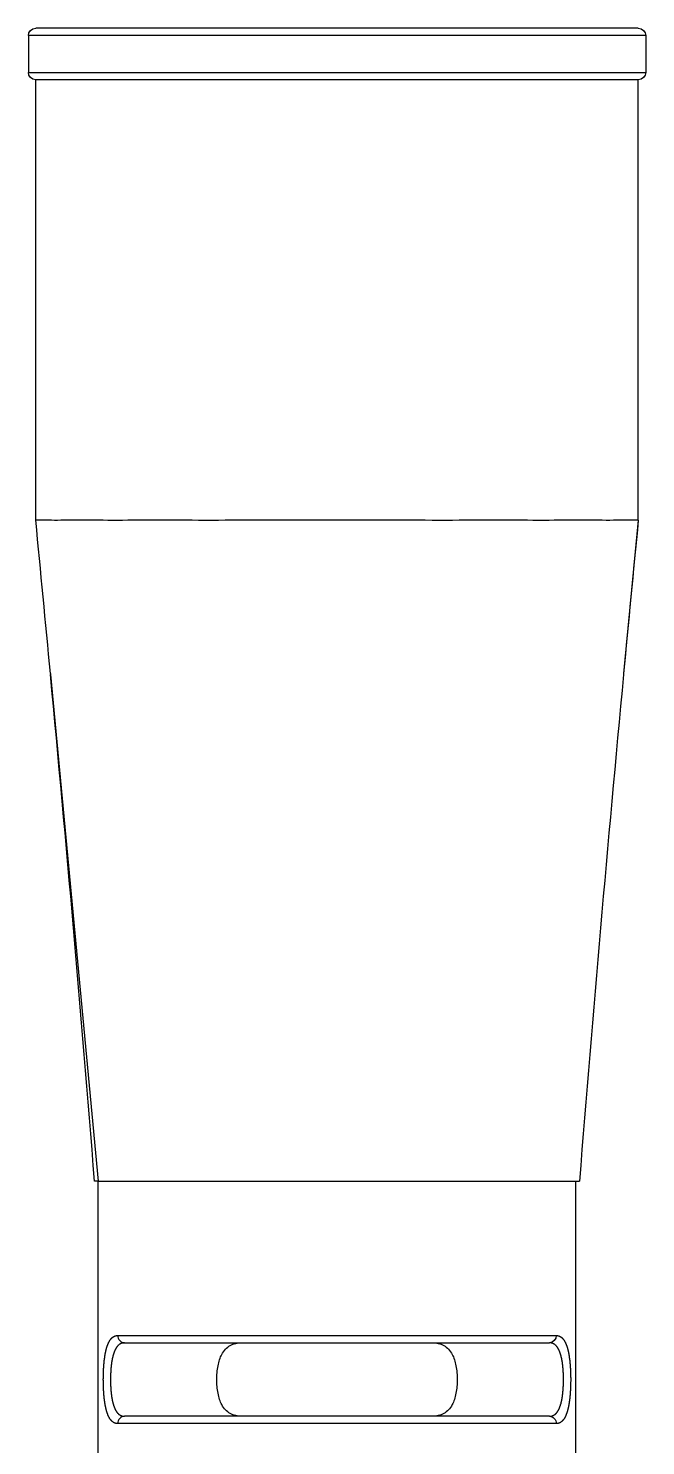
# Model space of a CAD drawing. Header units: millimetres. Extents: x 4900 to 5740, y 840 to 1434.
# Drawn here: x 5602.18 to 5610.58, y 1272.19 to 1291.49 of the extents above; entities that cross this region are included whole.
import ezdxf

# ---------------------------------------------------------------- set-up
doc = ezdxf.new("R2010")
doc.units = ezdxf.units.MM

msp = doc.modelspace()

# ---------------------------------------------------------------- linework, layer by layer
at = {"extrusion": (-1, -2.22045e-16, 2.96604e-13)}
for p, q in [((5610.58, 1291.392), (5602.18, 1291.392)), ((5602.18, 1291.392), (5602.18, 1290.892)), ((5610.48, 1291.492), (5602.28, 1291.492)), ((5610.58, 1291.392), (5610.58, 1290.892)), ((5602.18, 1290.892), (5610.58, 1290.892)), ((5610.48, 1290.792), (5602.28, 1290.792)), ((5602.28, 1284.792), (5602.28, 1290.792)), ((5610.48, 1284.792), (5610.48, 1290.792)), ((5608.778, 1284.793), (5608.778, 1284.794)), ((5610.476, 1284.792), (5610.28, 1282.707)), ((5602.479, 1282.707), (5602.48, 1282.691)), ((5602.48, 1282.691), (5603.128, 1275.792)), ((5610.28, 1282.707), (5610.279, 1282.691)), ((5603.13, 1270.092), (5603.13, 1275.792)), ((5609.63, 1270.092), (5609.63, 1275.792)), ((5603.396, 1273.692), (5609.363, 1273.692)), ((5603.488, 1273.592), (5609.271, 1273.592)), ((5609.363, 1272.492), (5603.396, 1272.492)), ((5609.271, 1272.592), (5603.488, 1272.592))]:
    msp.add_line(p, q, dxfattribs=at)
at = {"extrusion": (-5.04871e-29, -2.22045e-16, -1)}
for centre, start, end in [((-5602.28, 1291.392), 0, 90), ((-5610.48, 1290.892), 180, 270)]:
    msp.add_arc(centre, 0.1, start, end, dxfattribs=at)
at = {"extrusion": (-1.00974e-28, -2.22045e-16, -1)}
for centre, start, end in [((-5610.48, 1291.392), 90, 180), ((-5602.28, 1290.892), 270, 0)]:
    msp.add_arc(centre, 0.1, start, end, dxfattribs=at)
for centre, start_param, end_param in [((5603.488, 1273.692), 1.570798, 3.141595), ((5603.488, 1272.492), 0, 1.570797)]:
    msp.add_ellipse(centre, major_axis=(0, 0.1), ratio=0.917894, start_param=start_param, end_param=end_param)
at = {"extrusion": (2.95221e-29, -2.22045e-16, -1)}
msp.add_ellipse((5609.271, 1273.692), major_axis=(0, -0.1), ratio=0.917894, start_param=4.712415, end_param=6.283207, dxfattribs=at)
at = {"extrusion": (-4.33647e-29, -2.22045e-16, -1)}
msp.add_ellipse((5609.271, 1272.492), major_axis=(0, -0.1), ratio=0.917894, start_param=3.141588, end_param=4.712388, dxfattribs=at)
for points, knots in [([(5610.476, 1284.792), (5610.463, 1284.792), (5610.415, 1284.795), (5610.251, 1284.794), (5610.136, 1284.791), (5609.891, 1284.793), (5609.78, 1284.794), (5609.497, 1284.794), (5609.318, 1284.791), (5608.924, 1284.792), (5608.71, 1284.794), (5608.254, 1284.794), (5608.015, 1284.791), (5607.517, 1284.792), (5607.26, 1284.794), (5606.735, 1284.794), (5606.471, 1284.792), (5605.945, 1284.792), (5605.683, 1284.794), (5605.167, 1284.794), (5604.916, 1284.792), (5604.434, 1284.791), (5604.206, 1284.794), (5603.774, 1284.794), (5603.574, 1284.792), (5603.211, 1284.791), (5603.049, 1284.794), (5602.798, 1284.794), (5602.702, 1284.793), (5602.496, 1284.791), (5602.406, 1284.794), (5602.302, 1284.795), (5602.279, 1284.793), (5602.28, 1284.792)], [0.00003, 0.00003, 0.00003, 0.00003, 0.092647, 0.092647, 0.18485, 0.18485, 0.246164, 0.246164, 0.324778, 0.324778, 0.403631, 0.403631, 0.481927, 0.481927, 0.560615, 0.560615, 0.638713, 0.638713, 0.716852, 0.716852, 0.795495, 0.795495, 0.873841, 0.873841, 0.952644, 0.952644, 1.031314, 1.031314, 1.092593, 1.092593, 1.184825, 1.184825, 1.260436, 1.260436, 1.260436, 1.260436]), ([(5603.128, 1275.792), (5603.197, 1275.792), (5603.337, 1275.792), (5603.759, 1275.792), (5604.033, 1275.792), (5604.693, 1275.792), (5605.09, 1275.792), (5605.912, 1275.792), (5606.348, 1275.792), (5607.2, 1275.792), (5607.611, 1275.792), (5608.369, 1275.792), (5608.692, 1275.792), (5609.237, 1275.792), (5609.423, 1275.792), (5609.609, 1275.792), (5609.656, 1275.792), (5609.677, 1275.792), (5609.679, 1275.792), (5609.679, 1275.792)], [0.000001, 0.000001, 0.000001, 0.000001, 0.119331, 0.119331, 0.24884, 0.24884, 0.420521, 0.420521, 0.644276, 0.644276, 0.93858, 0.93858, 1.330765, 1.330765, 1.861707, 1.861707, 2.245085, 2.245085, 2.349757, 2.349757, 2.349757, 2.349757]), ([(5609.363, 1273.692), (5609.364, 1273.692), (5609.367, 1273.692), (5609.372, 1273.691), (5609.376, 1273.691), (5609.381, 1273.69), (5609.385, 1273.689), (5609.389, 1273.688), (5609.394, 1273.687), (5609.398, 1273.686), (5609.402, 1273.685), (5609.406, 1273.683), (5609.41, 1273.681), (5609.414, 1273.679), (5609.418, 1273.677), (5609.422, 1273.675), (5609.425, 1273.672), (5609.429, 1273.67), (5609.433, 1273.667), (5609.436, 1273.664), (5609.44, 1273.661), (5609.443, 1273.658), (5609.447, 1273.654), (5609.45, 1273.651), (5609.453, 1273.647), (5609.457, 1273.643), (5609.46, 1273.639), (5609.463, 1273.635), (5609.466, 1273.631), (5609.469, 1273.626), (5609.472, 1273.622), (5609.475, 1273.617), (5609.478, 1273.612), (5609.48, 1273.607), (5609.483, 1273.602), (5609.486, 1273.597), (5609.488, 1273.592), (5609.491, 1273.586), (5609.493, 1273.581), (5609.496, 1273.575), (5609.498, 1273.569), (5609.5, 1273.563), (5609.503, 1273.557), (5609.505, 1273.551), (5609.507, 1273.545), (5609.509, 1273.538), (5609.511, 1273.532), (5609.513, 1273.525), (5609.515, 1273.518), (5609.517, 1273.511), (5609.519, 1273.504), (5609.521, 1273.497), (5609.523, 1273.49), (5609.524, 1273.483), (5609.526, 1273.476), (5609.528, 1273.468), (5609.529, 1273.461), (5609.531, 1273.453), (5609.532, 1273.445), (5609.534, 1273.437), (5609.535, 1273.429), (5609.536, 1273.421), (5609.538, 1273.413), (5609.539, 1273.405), (5609.54, 1273.397), (5609.541, 1273.389), (5609.543, 1273.38), (5609.544, 1273.372), (5609.545, 1273.363), (5609.546, 1273.355), (5609.547, 1273.346), (5609.548, 1273.337), (5609.549, 1273.329), (5609.549, 1273.32), (5609.55, 1273.311), (5609.551, 1273.302), (5609.552, 1273.293), (5609.553, 1273.284), (5609.553, 1273.275), (5609.554, 1273.266), (5609.554, 1273.256), (5609.555, 1273.247), (5609.556, 1273.238), (5609.556, 1273.229), (5609.557, 1273.219), (5609.557, 1273.21), (5609.557, 1273.201), (5609.558, 1273.191), (5609.558, 1273.182), (5609.558, 1273.172), (5609.559, 1273.163), (5609.559, 1273.153), (5609.559, 1273.144), (5609.559, 1273.134), (5609.559, 1273.125), (5609.56, 1273.115), (5609.56, 1273.106), (5609.56, 1273.096), (5609.56, 1273.087), (5609.56, 1273.077), (5609.56, 1273.068), (5609.559, 1273.058), (5609.559, 1273.049), (5609.559, 1273.039), (5609.559, 1273.03), (5609.559, 1273.02), (5609.558, 1273.011), (5609.558, 1273.001), (5609.558, 1272.992), (5609.557, 1272.982), (5609.557, 1272.973), (5609.557, 1272.964), (5609.556, 1272.954), (5609.556, 1272.945), (5609.555, 1272.936), (5609.554, 1272.927), (5609.554, 1272.917), (5609.553, 1272.908), (5609.553, 1272.899), (5609.552, 1272.89), (5609.551, 1272.881), (5609.55, 1272.872), (5609.549, 1272.863), (5609.549, 1272.855), (5609.548, 1272.846), (5609.547, 1272.837), (5609.546, 1272.828), (5609.545, 1272.82), (5609.544, 1272.811), (5609.543, 1272.803), (5609.541, 1272.794), (5609.54, 1272.786), (5609.539, 1272.778), (5609.538, 1272.77), (5609.536, 1272.762), (5609.535, 1272.754), (5609.534, 1272.746), (5609.532, 1272.738), (5609.531, 1272.73), (5609.529, 1272.723), (5609.528, 1272.715), (5609.526, 1272.708), (5609.524, 1272.7), (5609.523, 1272.693), (5609.521, 1272.686), (5609.519, 1272.679), (5609.517, 1272.672), (5609.515, 1272.665), (5609.513, 1272.658), (5609.511, 1272.652), (5609.509, 1272.645), (5609.507, 1272.639), (5609.505, 1272.632), (5609.503, 1272.626), (5609.5, 1272.62), (5609.498, 1272.614), (5609.496, 1272.608), (5609.493, 1272.602), (5609.491, 1272.597), (5609.488, 1272.591), (5609.486, 1272.586), (5609.483, 1272.581), (5609.48, 1272.576), (5609.478, 1272.571), (5609.475, 1272.566), (5609.472, 1272.561), (5609.469, 1272.557), (5609.466, 1272.552), (5609.463, 1272.548), (5609.46, 1272.544), (5609.457, 1272.54), (5609.453, 1272.536), (5609.45, 1272.532), (5609.447, 1272.529), (5609.443, 1272.526), (5609.44, 1272.522), (5609.436, 1272.519), (5609.433, 1272.516), (5609.429, 1272.514), (5609.425, 1272.511), (5609.422, 1272.508), (5609.418, 1272.506), (5609.414, 1272.504), (5609.41, 1272.502), (5609.406, 1272.5), (5609.402, 1272.499), (5609.398, 1272.497), (5609.394, 1272.496), (5609.389, 1272.495), (5609.385, 1272.494), (5609.381, 1272.493), (5609.376, 1272.492), (5609.372, 1272.492), (5609.367, 1272.492), (5609.364, 1272.492), (5609.363, 1272.492)], [0, 0, 0, 0, 0.0051813, 0.0103627, 0.015544, 0.0207254, 0.0259067, 0.0310881, 0.0362694, 0.0414508, 0.0466321, 0.0518135, 0.0569948, 0.0621762, 0.0673575, 0.0725389, 0.0777202, 0.0829016, 0.0880829, 0.0932642, 0.0984456, 0.1036269, 0.1088083, 0.1139896, 0.119171, 0.1243523, 0.1295337, 0.134715, 0.1398964, 0.1450777, 0.1502591, 0.1554404, 0.1606218, 0.1658031, 0.1709845, 0.1761658, 0.1813472, 0.1865285, 0.1917098, 0.1968912, 0.2020725, 0.2072539, 0.2124352, 0.2176166, 0.2227979, 0.2279793, 0.2331606, 0.238342, 0.2435233, 0.2487047, 0.253886, 0.2590674, 0.2642487, 0.2694301, 0.2746114, 0.2797927, 0.2849741, 0.2901554, 0.2953368, 0.3005181, 0.3056995, 0.3108808, 0.3160622, 0.3212435, 0.3264249, 0.3316062, 0.3367876, 0.3419689, 0.3471503, 0.3523316, 0.357513, 0.3626943, 0.3678756, 0.373057, 0.3782383, 0.3834197, 0.388601, 0.3937824, 0.3989637, 0.4041451, 0.4093264, 0.4145078, 0.4196891, 0.4248705, 0.4300518, 0.4352332, 0.4404145, 0.4455959, 0.4507772, 0.4559585, 0.4611399, 0.4663212, 0.4715026, 0.4766839, 0.4818653, 0.4870466, 0.492228, 0.4974093, 0.5025907, 0.507772, 0.5129534, 0.5181347, 0.5233161, 0.5284974, 0.5336788, 0.5388601, 0.5440415, 0.5492228, 0.5544041, 0.5595855, 0.5647668, 0.5699482, 0.5751295, 0.5803109, 0.5854922, 0.5906736, 0.5958549, 0.6010363, 0.6062176, 0.611399, 0.6165803, 0.6217617, 0.626943, 0.6321244, 0.6373057, 0.642487, 0.6476684, 0.6528497, 0.6580311, 0.6632124, 0.6683938, 0.6735751, 0.6787565, 0.6839378, 0.6891192, 0.6943005, 0.6994819, 0.7046632, 0.7098446, 0.7150259, 0.7202073, 0.7253886, 0.7305699, 0.7357513, 0.7409326, 0.746114, 0.7512953, 0.7564767, 0.761658, 0.7668394, 0.7720207, 0.7772021, 0.7823834, 0.7875648, 0.7927461, 0.7979275, 0.8031088, 0.8082902, 0.8134715, 0.8186528, 0.8238342, 0.8290155, 0.8341969, 0.8393782, 0.8445596, 0.8497409, 0.8549223, 0.8601036, 0.865285, 0.8704663, 0.8756477, 0.880829, 0.8860104, 0.8911917, 0.8963731, 0.9015544, 0.9067358, 0.9119171, 0.9170984, 0.9222798, 0.9274611, 0.9326425, 0.9378238, 0.9430052, 0.9481865, 0.9533679, 0.9585492, 0.9637306, 0.9689119, 0.9740933, 0.9792746, 0.984456, 0.9896373, 0.9948187, 1, 1, 1, 1]), ([(5603.488, 1273.592), (5603.487, 1273.592), (5603.484, 1273.592), (5603.479, 1273.591), (5603.474, 1273.591), (5603.47, 1273.59), (5603.466, 1273.59), (5603.461, 1273.589), (5603.457, 1273.588), (5603.453, 1273.587), (5603.449, 1273.585), (5603.445, 1273.584), (5603.441, 1273.582), (5603.437, 1273.58), (5603.433, 1273.578), (5603.429, 1273.576), (5603.425, 1273.574), (5603.422, 1273.572), (5603.418, 1273.569), (5603.414, 1273.567), (5603.411, 1273.564), (5603.407, 1273.561), (5603.404, 1273.558), (5603.401, 1273.555), (5603.397, 1273.552), (5603.394, 1273.548), (5603.391, 1273.545), (5603.388, 1273.541), (5603.385, 1273.537), (5603.382, 1273.533), (5603.379, 1273.529), (5603.376, 1273.525), (5603.374, 1273.521), (5603.371, 1273.516), (5603.368, 1273.512), (5603.366, 1273.507), (5603.363, 1273.502), (5603.361, 1273.497), (5603.358, 1273.492), (5603.356, 1273.487), (5603.354, 1273.482), (5603.351, 1273.477), (5603.349, 1273.471), (5603.347, 1273.466), (5603.345, 1273.46), (5603.343, 1273.454), (5603.341, 1273.448), (5603.339, 1273.442), (5603.337, 1273.436), (5603.335, 1273.43), (5603.333, 1273.424), (5603.332, 1273.418), (5603.33, 1273.411), (5603.328, 1273.405), (5603.327, 1273.398), (5603.325, 1273.391), (5603.324, 1273.385), (5603.322, 1273.378), (5603.321, 1273.371), (5603.319, 1273.364), (5603.318, 1273.357), (5603.317, 1273.349), (5603.315, 1273.342), (5603.314, 1273.335), (5603.313, 1273.327), (5603.312, 1273.32), (5603.311, 1273.312), (5603.31, 1273.305), (5603.309, 1273.297), (5603.308, 1273.289), (5603.307, 1273.282), (5603.306, 1273.274), (5603.306, 1273.266), (5603.305, 1273.258), (5603.304, 1273.25), (5603.303, 1273.242), (5603.303, 1273.234), (5603.302, 1273.226), (5603.301, 1273.217), (5603.301, 1273.209), (5603.3, 1273.201), (5603.3, 1273.193), (5603.3, 1273.184), (5603.299, 1273.176), (5603.299, 1273.168), (5603.299, 1273.159), (5603.298, 1273.151), (5603.298, 1273.142), (5603.298, 1273.134), (5603.298, 1273.125), (5603.297, 1273.117), (5603.297, 1273.109), (5603.297, 1273.1), (5603.297, 1273.094), (5603.297, 1273.092)], [0, 0, 0, 0, 0.0108696, 0.0217391, 0.0326087, 0.0434783, 0.0543478, 0.0652174, 0.076087, 0.0869565, 0.0978261, 0.1086957, 0.1195652, 0.1304348, 0.1413043, 0.1521739, 0.1630435, 0.173913, 0.1847826, 0.1956522, 0.2065217, 0.2173913, 0.2282609, 0.2391304, 0.25, 0.2608696, 0.2717391, 0.2826087, 0.2934783, 0.3043478, 0.3152174, 0.326087, 0.3369565, 0.3478261, 0.3586957, 0.3695652, 0.3804348, 0.3913043, 0.4021739, 0.4130435, 0.423913, 0.4347826, 0.4456522, 0.4565217, 0.4673913, 0.4782609, 0.4891304, 0.5, 0.5108696, 0.5217391, 0.5326087, 0.5434783, 0.5543478, 0.5652174, 0.576087, 0.5869565, 0.5978261, 0.6086957, 0.6195652, 0.6304348, 0.6413043, 0.6521739, 0.6630435, 0.673913, 0.6847826, 0.6956522, 0.7065217, 0.7173913, 0.7282609, 0.7391304, 0.75, 0.7608696, 0.7717391, 0.7826087, 0.7934783, 0.8043478, 0.8152174, 0.826087, 0.8369565, 0.8478261, 0.8586957, 0.8695652, 0.8804348, 0.8913043, 0.9021739, 0.9130435, 0.923913, 0.9347826, 0.9456522, 0.9565217, 0.9673913, 0.9782609, 0.9891304, 1, 1, 1, 1]), ([(5605.084, 1272.592), (5605.029, 1272.592), (5604.974, 1272.602), (5604.879, 1272.654), (5604.84, 1272.696), (5604.79, 1272.792), (5604.772, 1272.846), (5604.749, 1272.965), (5604.743, 1273.03), (5604.743, 1273.092), (5604.743, 1273.153), (5604.749, 1273.218), (5604.772, 1273.337), (5604.79, 1273.391), (5604.84, 1273.487), (5604.879, 1273.529), (5604.974, 1273.581), (5605.029, 1273.592), (5605.084, 1273.592)], [0.3110542, 0.3110542, 0.3110542, 0.3110542, 0.3348501, 0.3348501, 0.3586461, 0.3586461, 0.3770975, 0.3770975, 0.395549, 0.395549, 0.395549, 0.4140004, 0.4140004, 0.4324518, 0.4324518, 0.4562478, 0.4562478, 0.480042, 0.480042, 0.480042, 0.480042]), ([(5607.675, 1273.592), (5607.73, 1273.592), (5607.785, 1273.581), (5607.88, 1273.529), (5607.919, 1273.487), (5607.969, 1273.391), (5607.987, 1273.337), (5608.01, 1273.218), (5608.016, 1273.153), (5608.016, 1273.092), (5608.016, 1273.03), (5608.01, 1272.965), (5607.987, 1272.846), (5607.969, 1272.792), (5607.919, 1272.696), (5607.88, 1272.654), (5607.785, 1272.602), (5607.73, 1272.592), (5607.675, 1272.592)], [0.3110542, 0.3110542, 0.3110542, 0.3110542, 0.3348501, 0.3348501, 0.3586461, 0.3586461, 0.3770975, 0.3770975, 0.395549, 0.395549, 0.395549, 0.4140004, 0.4140004, 0.4324518, 0.4324518, 0.4562478, 0.4562478, 0.480042, 0.480042, 0.480042, 0.480042]), ([(5609.462, 1273.092), (5609.462, 1273.094), (5609.462, 1273.097), (5609.462, 1273.1), (5609.462, 1273.103), (5609.462, 1273.106), (5609.462, 1273.109), (5609.462, 1273.111), (5609.462, 1273.114), (5609.462, 1273.117), (5609.462, 1273.12), (5609.462, 1273.123), (5609.461, 1273.125), (5609.461, 1273.128), (5609.461, 1273.131), (5609.461, 1273.134), (5609.461, 1273.137), (5609.461, 1273.14), (5609.461, 1273.142), (5609.461, 1273.145), (5609.461, 1273.148), (5609.461, 1273.151), (5609.461, 1273.154), (5609.461, 1273.156), (5609.461, 1273.159), (5609.46, 1273.162), (5609.46, 1273.165), (5609.46, 1273.168), (5609.46, 1273.17), (5609.46, 1273.173), (5609.46, 1273.176), (5609.46, 1273.179), (5609.46, 1273.182), (5609.46, 1273.184), (5609.459, 1273.187), (5609.459, 1273.19), (5609.459, 1273.193), (5609.459, 1273.195), (5609.459, 1273.198), (5609.459, 1273.201), (5609.458, 1273.204), (5609.458, 1273.206), (5609.458, 1273.209), (5609.458, 1273.212), (5609.458, 1273.215), (5609.458, 1273.217), (5609.457, 1273.22), (5609.457, 1273.223), (5609.457, 1273.226), (5609.457, 1273.228), (5609.457, 1273.231), (5609.456, 1273.234), (5609.456, 1273.236), (5609.456, 1273.239), (5609.456, 1273.242), (5609.456, 1273.245), (5609.455, 1273.247), (5609.455, 1273.25), (5609.455, 1273.253), (5609.455, 1273.255), (5609.454, 1273.258), (5609.454, 1273.261), (5609.454, 1273.263), (5609.454, 1273.266), (5609.453, 1273.268), (5609.453, 1273.271), (5609.453, 1273.274), (5609.452, 1273.276), (5609.452, 1273.279), (5609.452, 1273.282), (5609.452, 1273.284), (5609.451, 1273.287), (5609.451, 1273.289), (5609.451, 1273.292), (5609.45, 1273.295), (5609.45, 1273.297), (5609.45, 1273.3), (5609.449, 1273.302), (5609.449, 1273.305), (5609.449, 1273.307), (5609.448, 1273.31), (5609.448, 1273.312), (5609.448, 1273.315), (5609.447, 1273.317), (5609.447, 1273.32), (5609.447, 1273.322), (5609.446, 1273.325), (5609.446, 1273.327), (5609.446, 1273.33), (5609.445, 1273.332), (5609.445, 1273.335), (5609.444, 1273.337), (5609.444, 1273.34), (5609.444, 1273.342), (5609.443, 1273.345), (5609.443, 1273.347), (5609.442, 1273.349), (5609.442, 1273.352), (5609.442, 1273.354), (5609.441, 1273.357), (5609.441, 1273.359), (5609.44, 1273.361), (5609.44, 1273.364), (5609.439, 1273.366), (5609.439, 1273.368), (5609.438, 1273.371), (5609.438, 1273.373), (5609.437, 1273.375), (5609.437, 1273.378), (5609.437, 1273.38), (5609.436, 1273.382), (5609.436, 1273.385), (5609.435, 1273.387), (5609.435, 1273.389), (5609.434, 1273.391), (5609.434, 1273.394), (5609.433, 1273.396), (5609.432, 1273.398), (5609.432, 1273.4), (5609.431, 1273.403), (5609.431, 1273.405), (5609.43, 1273.407), (5609.43, 1273.409), (5609.429, 1273.411), (5609.429, 1273.413), (5609.428, 1273.416), (5609.428, 1273.418), (5609.427, 1273.42), (5609.426, 1273.422), (5609.426, 1273.424), (5609.425, 1273.426), (5609.425, 1273.428), (5609.424, 1273.43), (5609.423, 1273.432), (5609.423, 1273.434), (5609.422, 1273.436), (5609.422, 1273.438), (5609.421, 1273.44), (5609.42, 1273.442), (5609.42, 1273.444), (5609.419, 1273.446), (5609.418, 1273.448), (5609.418, 1273.45), (5609.417, 1273.452), (5609.416, 1273.454), (5609.416, 1273.456), (5609.415, 1273.458), (5609.414, 1273.46), (5609.414, 1273.462), (5609.413, 1273.464), (5609.412, 1273.466), (5609.411, 1273.468), (5609.411, 1273.469), (5609.41, 1273.471), (5609.409, 1273.473), (5609.409, 1273.475), (5609.408, 1273.477), (5609.407, 1273.478), (5609.406, 1273.48), (5609.406, 1273.482), (5609.405, 1273.484), (5609.404, 1273.485), (5609.403, 1273.487), (5609.402, 1273.489), (5609.402, 1273.491), (5609.401, 1273.492), (5609.4, 1273.494), (5609.399, 1273.496), (5609.398, 1273.497), (5609.398, 1273.499), (5609.397, 1273.501), (5609.396, 1273.502), (5609.395, 1273.504), (5609.394, 1273.505), (5609.393, 1273.507), (5609.393, 1273.509), (5609.392, 1273.51), (5609.391, 1273.512), (5609.39, 1273.513), (5609.389, 1273.515), (5609.388, 1273.516), (5609.387, 1273.518), (5609.386, 1273.519), (5609.385, 1273.521), (5609.385, 1273.522), (5609.384, 1273.523), (5609.383, 1273.525), (5609.382, 1273.526), (5609.381, 1273.528), (5609.38, 1273.529), (5609.379, 1273.53), (5609.378, 1273.532), (5609.377, 1273.533), (5609.376, 1273.534), (5609.375, 1273.536), (5609.374, 1273.537), (5609.373, 1273.538), (5609.372, 1273.54), (5609.371, 1273.541), (5609.37, 1273.542), (5609.369, 1273.543), (5609.368, 1273.545), (5609.367, 1273.546), (5609.366, 1273.547), (5609.365, 1273.548), (5609.364, 1273.549), (5609.363, 1273.55), (5609.362, 1273.552), (5609.361, 1273.553), (5609.359, 1273.554), (5609.358, 1273.555), (5609.357, 1273.556), (5609.356, 1273.557), (5609.355, 1273.558), (5609.354, 1273.559), (5609.353, 1273.56), (5609.352, 1273.561), (5609.351, 1273.562), (5609.349, 1273.563), (5609.348, 1273.564), (5609.347, 1273.565), (5609.346, 1273.566), (5609.345, 1273.567), (5609.344, 1273.568), (5609.342, 1273.568), (5609.341, 1273.569), (5609.34, 1273.57), (5609.339, 1273.571), (5609.338, 1273.572), (5609.336, 1273.573), (5609.335, 1273.573), (5609.334, 1273.574), (5609.333, 1273.575), (5609.331, 1273.576), (5609.33, 1273.576), (5609.329, 1273.577), (5609.328, 1273.578), (5609.326, 1273.578), (5609.325, 1273.579), (5609.324, 1273.58), (5609.322, 1273.58), (5609.321, 1273.581), (5609.32, 1273.582), (5609.318, 1273.582), (5609.317, 1273.583), (5609.316, 1273.583), (5609.314, 1273.584), (5609.313, 1273.584), (5609.312, 1273.585), (5609.31, 1273.585), (5609.309, 1273.586), (5609.308, 1273.586), (5609.306, 1273.587), (5609.305, 1273.587), (5609.303, 1273.587), (5609.302, 1273.588), (5609.301, 1273.588), (5609.299, 1273.588), (5609.298, 1273.589), (5609.296, 1273.589), (5609.295, 1273.589), (5609.293, 1273.59), (5609.292, 1273.59), (5609.291, 1273.59), (5609.289, 1273.59), (5609.288, 1273.59), (5609.286, 1273.591), (5609.285, 1273.591), (5609.283, 1273.591), (5609.282, 1273.591), (5609.28, 1273.591), (5609.279, 1273.591), (5609.277, 1273.591), (5609.276, 1273.591), (5609.274, 1273.592), (5609.272, 1273.592), (5609.271, 1273.592)], [0, 0, 0, 0, 0.0108696, 0.0108696, 0.0108696, 0.0217391, 0.0217391, 0.0217391, 0.0326087, 0.0326087, 0.0326087, 0.0434783, 0.0434783, 0.0434783, 0.0543478, 0.0543478, 0.0543478, 0.0652174, 0.0652174, 0.0652174, 0.076087, 0.076087, 0.076087, 0.0869565, 0.0869565, 0.0869565, 0.0978261, 0.0978261, 0.0978261, 0.1086957, 0.1086957, 0.1086957, 0.1195652, 0.1195652, 0.1195652, 0.1304348, 0.1304348, 0.1304348, 0.1413043, 0.1413043, 0.1413043, 0.1521739, 0.1521739, 0.1521739, 0.1630435, 0.1630435, 0.1630435, 0.173913, 0.173913, 0.173913, 0.1847826, 0.1847826, 0.1847826, 0.1956522, 0.1956522, 0.1956522, 0.2065217, 0.2065217, 0.2065217, 0.2173913, 0.2173913, 0.2173913, 0.2282609, 0.2282609, 0.2282609, 0.2391304, 0.2391304, 0.2391304, 0.25, 0.25, 0.25, 0.2608696, 0.2608696, 0.2608696, 0.2717391, 0.2717391, 0.2717391, 0.2826087, 0.2826087, 0.2826087, 0.2934783, 0.2934783, 0.2934783, 0.3043478, 0.3043478, 0.3043478, 0.3152174, 0.3152174, 0.3152174, 0.326087, 0.326087, 0.326087, 0.3369565, 0.3369565, 0.3369565, 0.3478261, 0.3478261, 0.3478261, 0.3586957, 0.3586957, 0.3586957, 0.3695652, 0.3695652, 0.3695652, 0.3804348, 0.3804348, 0.3804348, 0.3913043, 0.3913043, 0.3913043, 0.4021739, 0.4021739, 0.4021739, 0.4130435, 0.4130435, 0.4130435, 0.423913, 0.423913, 0.423913, 0.4347826, 0.4347826, 0.4347826, 0.4456522, 0.4456522, 0.4456522, 0.4565217, 0.4565217, 0.4565217, 0.4673913, 0.4673913, 0.4673913, 0.4782609, 0.4782609, 0.4782609, 0.4891304, 0.4891304, 0.4891304, 0.5, 0.5, 0.5, 0.5108696, 0.5108696, 0.5108696, 0.5217391, 0.5217391, 0.5217391, 0.5326087, 0.5326087, 0.5326087, 0.5434783, 0.5434783, 0.5434783, 0.5543478, 0.5543478, 0.5543478, 0.5652174, 0.5652174, 0.5652174, 0.576087, 0.576087, 0.576087, 0.5869565, 0.5869565, 0.5869565, 0.5978261, 0.5978261, 0.5978261, 0.6086957, 0.6086957, 0.6086957, 0.6195652, 0.6195652, 0.6195652, 0.6304348, 0.6304348, 0.6304348, 0.6413043, 0.6413043, 0.6413043, 0.6521739, 0.6521739, 0.6521739, 0.6630435, 0.6630435, 0.6630435, 0.673913, 0.673913, 0.673913, 0.6847826, 0.6847826, 0.6847826, 0.6956522, 0.6956522, 0.6956522, 0.7065217, 0.7065217, 0.7065217, 0.7173913, 0.7173913, 0.7173913, 0.7282609, 0.7282609, 0.7282609, 0.7391304, 0.7391304, 0.7391304, 0.75, 0.75, 0.75, 0.7608696, 0.7608696, 0.7608696, 0.7717391, 0.7717391, 0.7717391, 0.7826087, 0.7826087, 0.7826087, 0.7934783, 0.7934783, 0.7934783, 0.8043478, 0.8043478, 0.8043478, 0.8152174, 0.8152174, 0.8152174, 0.826087, 0.826087, 0.826087, 0.8369565, 0.8369565, 0.8369565, 0.8478261, 0.8478261, 0.8478261, 0.8586957, 0.8586957, 0.8586957, 0.8695652, 0.8695652, 0.8695652, 0.8804348, 0.8804348, 0.8804348, 0.8913043, 0.8913043, 0.8913043, 0.9021739, 0.9021739, 0.9021739, 0.9130435, 0.9130435, 0.9130435, 0.923913, 0.923913, 0.923913, 0.9347826, 0.9347826, 0.9347826, 0.9456522, 0.9456522, 0.9456522, 0.9565217, 0.9565217, 0.9565217, 0.9673913, 0.9673913, 0.9673913, 0.9782609, 0.9782609, 0.9782609, 0.9891304, 0.9891304, 0.9891304, 0.9999996, 0.9999996, 0.9999996, 0.9999996]), ([(5603.297, 1273.092), (5603.297, 1273.089), (5603.297, 1273.086), (5603.297, 1273.083), (5603.297, 1273.08), (5603.297, 1273.077), (5603.297, 1273.075), (5603.297, 1273.072), (5603.297, 1273.069), (5603.297, 1273.066), (5603.298, 1273.063), (5603.298, 1273.06), (5603.298, 1273.058), (5603.298, 1273.055), (5603.298, 1273.052), (5603.298, 1273.049), (5603.298, 1273.046), (5603.298, 1273.044), (5603.298, 1273.041), (5603.298, 1273.038), (5603.298, 1273.035), (5603.298, 1273.032), (5603.298, 1273.03), (5603.298, 1273.027), (5603.299, 1273.024), (5603.299, 1273.021), (5603.299, 1273.018), (5603.299, 1273.016), (5603.299, 1273.013), (5603.299, 1273.01), (5603.299, 1273.007), (5603.299, 1273.004), (5603.299, 1273.002), (5603.3, 1272.999), (5603.3, 1272.996), (5603.3, 1272.993), (5603.3, 1272.99), (5603.3, 1272.988), (5603.3, 1272.985), (5603.3, 1272.982), (5603.301, 1272.979), (5603.301, 1272.977), (5603.301, 1272.974), (5603.301, 1272.971), (5603.301, 1272.968), (5603.301, 1272.966), (5603.302, 1272.963), (5603.302, 1272.96), (5603.302, 1272.958), (5603.302, 1272.955), (5603.302, 1272.952), (5603.303, 1272.949), (5603.303, 1272.947), (5603.303, 1272.944), (5603.303, 1272.941), (5603.304, 1272.939), (5603.304, 1272.936), (5603.304, 1272.933), (5603.304, 1272.931), (5603.304, 1272.928), (5603.305, 1272.925), (5603.305, 1272.923), (5603.305, 1272.92), (5603.306, 1272.917), (5603.306, 1272.915), (5603.306, 1272.912), (5603.306, 1272.909), (5603.307, 1272.907), (5603.307, 1272.904), (5603.307, 1272.902), (5603.307, 1272.899), (5603.308, 1272.896), (5603.308, 1272.894), (5603.308, 1272.891), (5603.309, 1272.889), (5603.309, 1272.886), (5603.309, 1272.883), (5603.31, 1272.881), (5603.31, 1272.878), (5603.31, 1272.876), (5603.311, 1272.873), (5603.311, 1272.871), (5603.311, 1272.868), (5603.312, 1272.866), (5603.312, 1272.863), (5603.312, 1272.861), (5603.313, 1272.858), (5603.313, 1272.856), (5603.314, 1272.853), (5603.314, 1272.851), (5603.314, 1272.848), (5603.315, 1272.846), (5603.315, 1272.843), (5603.315, 1272.841), (5603.316, 1272.839), (5603.316, 1272.836), (5603.317, 1272.834), (5603.317, 1272.831), (5603.318, 1272.829), (5603.318, 1272.827), (5603.318, 1272.824), (5603.319, 1272.822), (5603.319, 1272.819), (5603.32, 1272.817), (5603.32, 1272.815), (5603.321, 1272.812), (5603.321, 1272.81), (5603.322, 1272.808), (5603.322, 1272.805), (5603.323, 1272.803), (5603.323, 1272.801), (5603.324, 1272.799), (5603.324, 1272.796), (5603.325, 1272.794), (5603.325, 1272.792), (5603.326, 1272.789), (5603.326, 1272.787), (5603.327, 1272.785), (5603.327, 1272.783), (5603.328, 1272.781), (5603.328, 1272.778), (5603.329, 1272.776), (5603.329, 1272.774), (5603.33, 1272.772), (5603.33, 1272.77), (5603.331, 1272.768), (5603.332, 1272.765), (5603.332, 1272.763), (5603.333, 1272.761), (5603.333, 1272.759), (5603.334, 1272.757), (5603.335, 1272.755), (5603.335, 1272.753), (5603.336, 1272.751), (5603.336, 1272.749), (5603.337, 1272.747), (5603.338, 1272.745), (5603.338, 1272.743), (5603.339, 1272.741), (5603.339, 1272.739), (5603.34, 1272.737), (5603.341, 1272.735), (5603.341, 1272.733), (5603.342, 1272.731), (5603.343, 1272.729), (5603.343, 1272.727), (5603.344, 1272.725), (5603.345, 1272.723), (5603.346, 1272.721), (5603.346, 1272.719), (5603.347, 1272.717), (5603.348, 1272.716), (5603.348, 1272.714), (5603.349, 1272.712), (5603.35, 1272.71), (5603.351, 1272.708), (5603.351, 1272.706), (5603.352, 1272.705), (5603.353, 1272.703), (5603.354, 1272.701), (5603.354, 1272.699), (5603.355, 1272.698), (5603.356, 1272.696), (5603.357, 1272.694), (5603.357, 1272.693), (5603.358, 1272.691), (5603.359, 1272.689), (5603.36, 1272.687), (5603.361, 1272.686), (5603.361, 1272.684), (5603.362, 1272.683), (5603.363, 1272.681), (5603.364, 1272.679), (5603.365, 1272.678), (5603.366, 1272.676), (5603.367, 1272.675), (5603.367, 1272.673), (5603.368, 1272.672), (5603.369, 1272.67), (5603.37, 1272.668), (5603.371, 1272.667), (5603.372, 1272.665), (5603.373, 1272.664), (5603.374, 1272.663), (5603.375, 1272.661), (5603.375, 1272.66), (5603.376, 1272.658), (5603.377, 1272.657), (5603.378, 1272.655), (5603.379, 1272.654), (5603.38, 1272.653), (5603.381, 1272.651), (5603.382, 1272.65), (5603.383, 1272.649), (5603.384, 1272.647), (5603.385, 1272.646), (5603.386, 1272.645), (5603.387, 1272.644), (5603.388, 1272.642), (5603.389, 1272.641), (5603.39, 1272.64), (5603.391, 1272.639), (5603.392, 1272.637), (5603.393, 1272.636), (5603.394, 1272.635), (5603.395, 1272.634), (5603.396, 1272.633), (5603.397, 1272.632), (5603.399, 1272.63), (5603.4, 1272.629), (5603.401, 1272.628), (5603.402, 1272.627), (5603.403, 1272.626), (5603.404, 1272.625), (5603.405, 1272.624), (5603.406, 1272.623), (5603.407, 1272.622), (5603.409, 1272.621), (5603.41, 1272.62), (5603.411, 1272.619), (5603.412, 1272.618), (5603.413, 1272.617), (5603.414, 1272.616), (5603.416, 1272.616), (5603.417, 1272.615), (5603.418, 1272.614), (5603.419, 1272.613), (5603.42, 1272.612), (5603.422, 1272.611), (5603.423, 1272.611), (5603.424, 1272.61), (5603.425, 1272.609), (5603.426, 1272.608), (5603.428, 1272.608), (5603.429, 1272.607), (5603.43, 1272.606), (5603.432, 1272.605), (5603.433, 1272.605), (5603.434, 1272.604), (5603.435, 1272.603), (5603.437, 1272.603), (5603.438, 1272.602), (5603.439, 1272.602), (5603.441, 1272.601), (5603.442, 1272.6), (5603.443, 1272.6), (5603.445, 1272.599), (5603.446, 1272.599), (5603.447, 1272.598), (5603.449, 1272.598), (5603.45, 1272.597), (5603.451, 1272.597), (5603.453, 1272.597), (5603.454, 1272.596), (5603.456, 1272.596), (5603.457, 1272.595), (5603.458, 1272.595), (5603.46, 1272.595), (5603.461, 1272.594), (5603.463, 1272.594), (5603.464, 1272.594), (5603.466, 1272.594), (5603.467, 1272.593), (5603.469, 1272.593), (5603.47, 1272.593), (5603.471, 1272.593), (5603.473, 1272.592), (5603.474, 1272.592), (5603.476, 1272.592), (5603.477, 1272.592), (5603.479, 1272.592), (5603.48, 1272.592), (5603.482, 1272.592), (5603.484, 1272.592), (5603.485, 1272.592), (5603.487, 1272.592), (5603.488, 1272.592)], [0, 0, 0, 0, 0.01087, 0.01087, 0.01087, 0.021739, 0.021739, 0.021739, 0.032609, 0.032609, 0.032609, 0.043478, 0.043478, 0.043478, 0.054348, 0.054348, 0.054348, 0.065217, 0.065217, 0.065217, 0.076087, 0.076087, 0.076087, 0.086957, 0.086957, 0.086957, 0.097826, 0.097826, 0.097826, 0.108696, 0.108696, 0.108696, 0.119565, 0.119565, 0.119565, 0.130435, 0.130435, 0.130435, 0.141304, 0.141304, 0.141304, 0.152174, 0.152174, 0.152174, 0.163043, 0.163043, 0.163043, 0.173913, 0.173913, 0.173913, 0.184783, 0.184783, 0.184783, 0.195652, 0.195652, 0.195652, 0.206522, 0.206522, 0.206522, 0.217391, 0.217391, 0.217391, 0.228261, 0.228261, 0.228261, 0.23913, 0.23913, 0.23913, 0.25, 0.25, 0.25, 0.26087, 0.26087, 0.26087, 0.271739, 0.271739, 0.271739, 0.282609, 0.282609, 0.282609, 0.293478, 0.293478, 0.293478, 0.304348, 0.304348, 0.304348, 0.315217, 0.315217, 0.315217, 0.326087, 0.326087, 0.326087, 0.336957, 0.336957, 0.336957, 0.347826, 0.347826, 0.347826, 0.358696, 0.358696, 0.358696, 0.369565, 0.369565, 0.369565, 0.380435, 0.380435, 0.380435, 0.391304, 0.391304, 0.391304, 0.402174, 0.402174, 0.402174, 0.413043, 0.413043, 0.413043, 0.423913, 0.423913, 0.423913, 0.434783, 0.434783, 0.434783, 0.445652, 0.445652, 0.445652, 0.456522, 0.456522, 0.456522, 0.467391, 0.467391, 0.467391, 0.478261, 0.478261, 0.478261, 0.48913, 0.48913, 0.48913, 0.5, 0.5, 0.5, 0.51087, 0.51087, 0.51087, 0.521739, 0.521739, 0.521739, 0.532609, 0.532609, 0.532609, 0.543478, 0.543478, 0.543478, 0.554348, 0.554348, 0.554348, 0.565217, 0.565217, 0.565217, 0.576087, 0.576087, 0.576087, 0.586957, 0.586957, 0.586957, 0.597826, 0.597826, 0.597826, 0.608696, 0.608696, 0.608696, 0.619565, 0.619565, 0.619565, 0.630435, 0.630435, 0.630435, 0.641304, 0.641304, 0.641304, 0.652174, 0.652174, 0.652174, 0.663043, 0.663043, 0.663043, 0.673913, 0.673913, 0.673913, 0.684783, 0.684783, 0.684783, 0.695652, 0.695652, 0.695652, 0.706522, 0.706522, 0.706522, 0.717391, 0.717391, 0.717391, 0.728261, 0.728261, 0.728261, 0.73913, 0.73913, 0.73913, 0.75, 0.75, 0.75, 0.76087, 0.76087, 0.76087, 0.771739, 0.771739, 0.771739, 0.782609, 0.782609, 0.782609, 0.793478, 0.793478, 0.793478, 0.804348, 0.804348, 0.804348, 0.815217, 0.815217, 0.815217, 0.826087, 0.826087, 0.826087, 0.836957, 0.836957, 0.836957, 0.847826, 0.847826, 0.847826, 0.858696, 0.858696, 0.858696, 0.869565, 0.869565, 0.869565, 0.880435, 0.880435, 0.880435, 0.891304, 0.891304, 0.891304, 0.902174, 0.902174, 0.902174, 0.913043, 0.913043, 0.913043, 0.923913, 0.923913, 0.923913, 0.934783, 0.934783, 0.934783, 0.945652, 0.945652, 0.945652, 0.956522, 0.956522, 0.956522, 0.967391, 0.967391, 0.967391, 0.978261, 0.978261, 0.978261, 0.98913, 0.98913, 0.98913, 1, 1, 1, 1]), ([(5609.271, 1272.592), (5609.272, 1272.592), (5609.276, 1272.592), (5609.28, 1272.592), (5609.285, 1272.592), (5609.289, 1272.593), (5609.293, 1272.594), (5609.298, 1272.594), (5609.302, 1272.595), (5609.306, 1272.597), (5609.31, 1272.598), (5609.314, 1272.599), (5609.319, 1272.601), (5609.322, 1272.603), (5609.326, 1272.605), (5609.33, 1272.607), (5609.334, 1272.609), (5609.338, 1272.611), (5609.341, 1272.614), (5609.345, 1272.616), (5609.348, 1272.619), (5609.352, 1272.622), (5609.355, 1272.625), (5609.358, 1272.628), (5609.362, 1272.632), (5609.365, 1272.635), (5609.368, 1272.639), (5609.371, 1272.642), (5609.374, 1272.646), (5609.377, 1272.65), (5609.38, 1272.654), (5609.383, 1272.658), (5609.385, 1272.663), (5609.388, 1272.667), (5609.391, 1272.672), (5609.393, 1272.676), (5609.396, 1272.681), (5609.398, 1272.686), (5609.401, 1272.691), (5609.403, 1272.696), (5609.406, 1272.701), (5609.408, 1272.706), (5609.41, 1272.712), (5609.412, 1272.717), (5609.414, 1272.723), (5609.416, 1272.729), (5609.418, 1272.735), (5609.42, 1272.741), (5609.422, 1272.747), (5609.424, 1272.753), (5609.426, 1272.759), (5609.428, 1272.765), (5609.429, 1272.772), (5609.431, 1272.778), (5609.432, 1272.785), (5609.434, 1272.792), (5609.436, 1272.799), (5609.437, 1272.805), (5609.438, 1272.812), (5609.44, 1272.819), (5609.441, 1272.827), (5609.442, 1272.834), (5609.444, 1272.841), (5609.445, 1272.848), (5609.446, 1272.856), (5609.447, 1272.863), (5609.448, 1272.871), (5609.449, 1272.878), (5609.45, 1272.886), (5609.451, 1272.894), (5609.452, 1272.902), (5609.453, 1272.909), (5609.454, 1272.917), (5609.454, 1272.925), (5609.455, 1272.933), (5609.456, 1272.941), (5609.456, 1272.949), (5609.457, 1272.958), (5609.458, 1272.966), (5609.458, 1272.974), (5609.459, 1272.982), (5609.459, 1272.991), (5609.46, 1272.999), (5609.46, 1273.007), (5609.46, 1273.016), (5609.461, 1273.024), (5609.461, 1273.032), (5609.461, 1273.041), (5609.461, 1273.049), (5609.461, 1273.058), (5609.462, 1273.066), (5609.462, 1273.075), (5609.462, 1273.083), (5609.462, 1273.089), (5609.462, 1273.092)], [0.0000003, 0.0000003, 0.0000003, 0.0000003, 0.0108696, 0.0217391, 0.0326087, 0.0434783, 0.0543478, 0.0652174, 0.076087, 0.0869565, 0.0978261, 0.1086957, 0.1195652, 0.1304348, 0.1413043, 0.1521739, 0.1630435, 0.173913, 0.1847826, 0.1956522, 0.2065217, 0.2173913, 0.2282609, 0.2391304, 0.25, 0.2608696, 0.2717391, 0.2826087, 0.2934783, 0.3043478, 0.3152174, 0.326087, 0.3369565, 0.3478261, 0.3586957, 0.3695652, 0.3804348, 0.3913043, 0.4021739, 0.4130435, 0.423913, 0.4347826, 0.4456522, 0.4565217, 0.4673913, 0.4782609, 0.4891304, 0.5, 0.5108696, 0.5217391, 0.5326087, 0.5434783, 0.5543478, 0.5652174, 0.576087, 0.5869565, 0.5978261, 0.6086957, 0.6195652, 0.6304348, 0.6413043, 0.6521739, 0.6630435, 0.673913, 0.6847826, 0.6956522, 0.7065217, 0.7173913, 0.7282609, 0.7391304, 0.75, 0.7608696, 0.7717391, 0.7826087, 0.7934783, 0.8043478, 0.8152174, 0.826087, 0.8369565, 0.8478261, 0.8586957, 0.8695652, 0.8804348, 0.8913043, 0.9021739, 0.9130435, 0.923913, 0.9347826, 0.9456522, 0.9565217, 0.9673913, 0.9782609, 0.9891304, 1, 1, 1, 1])]:
    msp.add_open_spline(points, degree=3, knots=knots)
for points in [[(5602.479, 1282.707), (5602.414, 1283.402), (5602.347, 1284.097), (5602.28, 1284.792)], [(5610.48, 1284.792), (5610.412, 1284.097), (5610.345, 1283.402), (5610.28, 1282.707)], [(5603.08, 1275.792), (5602.899, 1278.093), (5602.696, 1280.392), (5602.48, 1282.691)], [(5610.279, 1282.691), (5610.063, 1280.392), (5609.86, 1278.093), (5609.679, 1275.792)], [(5603.128, 1275.792), (5603.096, 1275.792), (5603.08, 1275.792), (5603.08, 1275.792)], [(5603.396, 1272.492), (5603.395, 1272.492), (5603.392, 1272.492), (5603.387, 1272.492), (5603.383, 1272.492), (5603.378, 1272.493), (5603.374, 1272.494), (5603.37, 1272.495), (5603.366, 1272.496), (5603.361, 1272.497), (5603.357, 1272.499), (5603.353, 1272.5), (5603.349, 1272.502), (5603.345, 1272.504), (5603.341, 1272.506), (5603.337, 1272.508), (5603.334, 1272.511), (5603.33, 1272.514), (5603.326, 1272.516), (5603.323, 1272.519), (5603.319, 1272.522), (5603.316, 1272.526), (5603.312, 1272.529), (5603.309, 1272.532), (5603.306, 1272.536), (5603.303, 1272.54), (5603.299, 1272.544), (5603.296, 1272.548), (5603.293, 1272.552), (5603.29, 1272.557), (5603.287, 1272.561), (5603.284, 1272.566), (5603.282, 1272.571), (5603.279, 1272.576), (5603.276, 1272.581), (5603.273, 1272.586), (5603.271, 1272.591), (5603.268, 1272.597), (5603.266, 1272.602), (5603.263, 1272.608), (5603.261, 1272.614), (5603.259, 1272.62), (5603.256, 1272.626), (5603.254, 1272.632), (5603.252, 1272.638), (5603.25, 1272.645), (5603.248, 1272.651), (5603.246, 1272.658), (5603.244, 1272.665), (5603.242, 1272.672), (5603.24, 1272.679), (5603.238, 1272.686), (5603.237, 1272.693), (5603.235, 1272.7), (5603.233, 1272.708), (5603.232, 1272.715), (5603.23, 1272.723), (5603.228, 1272.73), (5603.227, 1272.738), (5603.225, 1272.746), (5603.224, 1272.754), (5603.223, 1272.762), (5603.221, 1272.77), (5603.22, 1272.778), (5603.219, 1272.786), (5603.218, 1272.794), (5603.217, 1272.803), (5603.215, 1272.811), (5603.214, 1272.82), (5603.213, 1272.828), (5603.212, 1272.837), (5603.211, 1272.846), (5603.211, 1272.855), (5603.21, 1272.863), (5603.209, 1272.872), (5603.208, 1272.881), (5603.207, 1272.89), (5603.207, 1272.899), (5603.206, 1272.908), (5603.205, 1272.917), (5603.205, 1272.927), (5603.204, 1272.936), (5603.203, 1272.945), (5603.203, 1272.954), (5603.203, 1272.964), (5603.202, 1272.973), (5603.202, 1272.982), (5603.201, 1272.992), (5603.201, 1273.001), (5603.201, 1273.011), (5603.2, 1273.02), (5603.2, 1273.03), (5603.2, 1273.039), (5603.2, 1273.049), (5603.2, 1273.058), (5603.2, 1273.068), (5603.2, 1273.077), (5603.199, 1273.087), (5603.199, 1273.096), (5603.2, 1273.106), (5603.2, 1273.115), (5603.2, 1273.125), (5603.2, 1273.135), (5603.2, 1273.144), (5603.2, 1273.154), (5603.2, 1273.163), (5603.201, 1273.173), (5603.201, 1273.182), (5603.201, 1273.191), (5603.202, 1273.201), (5603.202, 1273.21), (5603.203, 1273.219), (5603.203, 1273.229), (5603.203, 1273.238), (5603.204, 1273.247), (5603.205, 1273.256), (5603.205, 1273.266), (5603.206, 1273.275), (5603.207, 1273.284), (5603.207, 1273.293), (5603.208, 1273.302), (5603.209, 1273.311), (5603.21, 1273.32), (5603.211, 1273.329), (5603.211, 1273.337), (5603.212, 1273.346), (5603.213, 1273.355), (5603.214, 1273.363), (5603.215, 1273.372), (5603.217, 1273.38), (5603.218, 1273.389), (5603.219, 1273.397), (5603.22, 1273.405), (5603.221, 1273.413), (5603.223, 1273.421), (5603.224, 1273.429), (5603.225, 1273.437), (5603.227, 1273.445), (5603.228, 1273.453), (5603.23, 1273.461), (5603.232, 1273.468), (5603.233, 1273.476), (5603.235, 1273.483), (5603.237, 1273.49), (5603.238, 1273.497), (5603.24, 1273.504), (5603.242, 1273.511), (5603.244, 1273.518), (5603.246, 1273.525), (5603.248, 1273.532), (5603.25, 1273.538), (5603.252, 1273.545), (5603.254, 1273.551), (5603.256, 1273.557), (5603.259, 1273.563), (5603.261, 1273.569), (5603.263, 1273.575), (5603.266, 1273.581), (5603.268, 1273.586), (5603.271, 1273.592), (5603.273, 1273.597), (5603.276, 1273.602), (5603.279, 1273.607), (5603.282, 1273.612), (5603.284, 1273.617), (5603.287, 1273.622), (5603.29, 1273.626), (5603.293, 1273.631), (5603.296, 1273.635), (5603.299, 1273.639), (5603.302, 1273.643), (5603.306, 1273.647), (5603.309, 1273.651), (5603.312, 1273.654), (5603.316, 1273.658), (5603.319, 1273.661), (5603.323, 1273.664), (5603.326, 1273.667), (5603.33, 1273.67), (5603.334, 1273.672), (5603.337, 1273.675), (5603.341, 1273.677), (5603.345, 1273.679), (5603.349, 1273.681), (5603.353, 1273.683), (5603.357, 1273.685), (5603.361, 1273.686), (5603.366, 1273.687), (5603.37, 1273.688), (5603.374, 1273.689), (5603.378, 1273.69), (5603.383, 1273.691), (5603.387, 1273.691), (5603.392, 1273.692), (5603.395, 1273.692), (5603.396, 1273.692)]]:
    msp.add_open_spline(points, degree=3)

doc.saveas('drawing.dxf')
